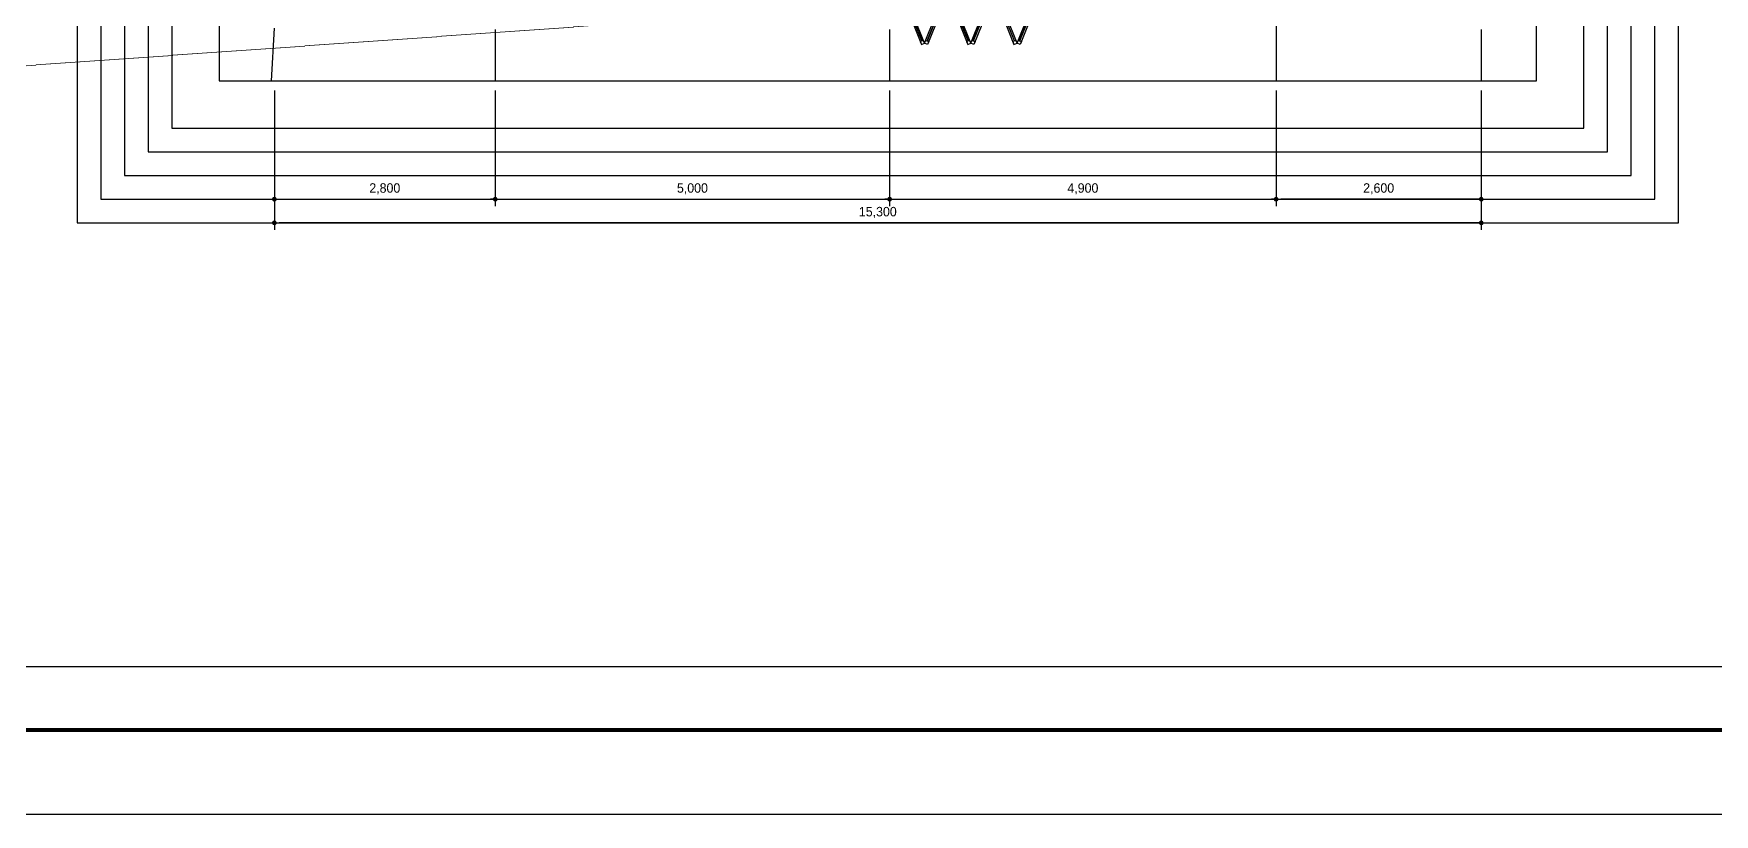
# Model space of a CAD drawing. Header units: millimetres. Extents: x -224448 to 1592092, y -164641 to 319001.
# Drawn here: x 26351 to 47659, y 75662 to 85562 of the extents above; entities that cross this region are included whole.
import ezdxf

# ---------------------------------------------------------------- set-up
doc = ezdxf.new("R2010")
doc.units = ezdxf.units.MM
for name, pattern in [('CEN', [62, 60, -1, 0, -1]), ('CENTER2', [1.125, 0.75, -0.125, 0.125, -0.125]), ('HIDDEN', [9.525, 6.35, -3.175])]:
    doc.linetypes.add(name, pattern=pattern)
doc.layers.get('Defpoints').update_dxf_attribs({"color": 35})
for name, color, linetype in [('ARREA', 1, 'Continuous'), ('DIM', 3, 'Continuous'), ('I_DOOR', 4, 'Continuous'), ('I_FORMAT', 7, 'Continuous'), ('I_HAT', 8, 'Continuous'), ('I_WIN', 5, 'Continuous')]:
    doc.layers.add(name, color=color, linetype=linetype)
doc.layers.add('I_CEN', color=1, linetype='CEN', lineweight=13)
doc.styles.add('IABU-글꼴스타일', font='')
doc.styles.get('IABU-글꼴스타일').set_extended_font_data('HY울릉도L')
doc.dimstyles.new('IABC-100 (SUB)', dxfattribs={"dimscale": 60, "dimtxt": 2, "dimasz": 1, "dimexe": 1.5, "dimexo": 2, "dimgap": 1, "dimtad": 1, "dimdec": 0, "dimdsep": 46, "dimlunit": 6, "dimtxsty": 'IABU-글꼴스타일', "dimblk": '1234_Dot', "dimcen": 1, "dimclrd": 4, "dimclre": 4, "dimclrt": 7, "dimadec": 0, "dimazin": 0, "dimtfac": 1, "dimtdec": 0, "dimtix": 1, "dimtmove": 2, "dimatfit": 3, "dimldrblk": '1234_Dot', "dimfxl": 2, "dimtolj": 1, "dimtzin": 0, "dimarcsym": 0})

# ---------------------------------------------------------------- blocks, each defined once
blk = doc.blocks.new('FR1')
at = {"layer": 'Defpoints'}
blk.add_lwpolyline([(89059, 47504), (131059, 47504), (131059, 17804), (89059, 17804)], close=True, dxfattribs=at)
at = {"layer": 'I_FORMAT'}
blk.add_line((126044, 19673), (90159, 19673), dxfattribs=at)
at = {"layer": 'I_FORMAT', "const_width": 50.2}
blk.add_lwpolyline([(126044, 18873), (90159, 18873), (90159, 46435), (126044, 46435)], dxfattribs=at)
blk = doc.blocks.new('J856')
at = {"layer": 'I_DOOR', "ltscale": 10}
for points in [[(796071, -82370), (796071, -82270), (796021, -82270), (796021, -82370)], [(796364, -82993), (796110, -82356), (796071, -82370), (796325, -83008)], [(796110, -82356), (796125, -82393), (796086, -82408), (796071, -82370)], [(796364, -82993), (796618, -82356), (796657, -82370), (796403, -83008)], [(796618, -82356), (796603, -82393), (796642, -82408), (796657, -82370)], [(796950, -82993), (796697, -82356), (796657, -82370), (796911, -83008)], [(796697, -82356), (796712, -82393), (796672, -82408), (796657, -82370)], [(796950, -82993), (797204, -82356), (797244, -82370), (796990, -83008)], [(797204, -82356), (797189, -82393), (797229, -82408), (797244, -82370)], [(797537, -82993), (797283, -82356), (797244, -82370), (797497, -83008)], [(797283, -82356), (797298, -82393), (797258, -82408), (797244, -82370)], [(797537, -82993), (797791, -82356), (797830, -82370), (797576, -83008)], [(797791, -82356), (797776, -82393), (797815, -82408), (797830, -82370)], [(799621, -82370), (799621, -82270), (799571, -82270), (799571, -82370)], [(796364, -82993), (796349, -82956), (796310, -82970), (796325, -83008)], [(796364, -82993), (796379, -82956), (796418, -82970), (796403, -83008)], [(796950, -82993), (796936, -82956), (796896, -82970), (796911, -83008)], [(796950, -82993), (796965, -82956), (797005, -82970), (796990, -83008)], [(797537, -82993), (797522, -82956), (797483, -82970), (797497, -83008)], [(797537, -82993), (797552, -82956), (797591, -82970), (797576, -83008)]]:
    blk.add_lwpolyline(points, close=True, dxfattribs=at)
at = {"layer": 'I_WIN', "color": 152, "ltscale": 50}
for p, q in [((796329, -82963), (796103, -82401)), ((796333, -82962), (796107, -82400)), ((796395, -82962), (796621, -82400)), ((796399, -82963), (796625, -82401)), ((796916, -82963), (796690, -82401)), ((796919, -82962), (796693, -82400)), ((796981, -82962), (797207, -82400)), ((796985, -82963), (797211, -82401)), ((797502, -82963), (797276, -82401)), ((797506, -82962), (797280, -82400)), ((797568, -82962), (797794, -82400)), ((797572, -82963), (797798, -82401))]:
    blk.add_line(p, q, dxfattribs=at)
at = {"layer": 'I_WIN', "linetype": 'HIDDEN', "ltscale": 8}
blk.add_lwpolyline([(799621, -82270), (796021, -82270), (796021, -82370), (799621, -82370)], dxfattribs=at)
blk = doc.blocks.new('1234_Dot')
at = {"color": 0, "linetype": 'ByBlock', "lineweight": -2}
blk.add_line((-0.5, 0), (-1, 0), dxfattribs=at)
at = {"color": 0, "linetype": 'ByBlock', "const_width": 0.5}
blk.add_lwpolyline([(-0.25, 0, 1), (0.25, 0, 1)], format="xyb", close=True, dxfattribs=at)
blk = doc.blocks.new('*D267')
at = {"layer": 'Defpoints', "color": 0, "ltscale": 50, "transparency": 16777216}
for p in [(29403, 84962), (32203, 84962), (32203, 83462)]:
    blk.add_point(p, dxfattribs=at)
at = {"layer": 'DIM', "color": 4, "lineweight": -2, "ltscale": 50, "transparency": 16777216}
for p, q in [((29403, 84842), (29403, 83372)), ((32203, 84842), (32203, 83372)), ((29463, 83462), (32143, 83462))]:
    blk.add_line(p, q, dxfattribs=at)
at = {"layer": 'DIM', "color": 4, "lineweight": -2, "ltscale": 50, "transparency": 16777216, "xscale": 60, "yscale": 60, "zscale": 60, "rotation": 180}
blk.add_blockref('1234_Dot', (29403, 83462), dxfattribs=at)
at = {"layer": 'DIM', "color": 4, "lineweight": -2, "ltscale": 50, "transparency": 16777216, "xscale": 60, "yscale": 60, "zscale": 60}
blk.add_blockref('1234_Dot', (32203, 83462), dxfattribs=at)
at = {"layer": 'DIM', "color": 7, "ltscale": 50, "transparency": 16777216, "insert": (30803, 83593), "char_height": 120, "attachment_point": 5, "style": 'IABU-글꼴스타일'}
blk.add_mtext('\\A1;2,800', dxfattribs=at)
blk = doc.blocks.new('*D268')
at = {"layer": 'Defpoints', "color": 0, "ltscale": 50, "transparency": 16777216}
for p in [(32203, 84962), (37203, 84962), (37203, 83462)]:
    blk.add_point(p, dxfattribs=at)
at = {"layer": 'DIM', "color": 4, "lineweight": -2, "ltscale": 50, "transparency": 16777216}
for p, q in [((32203, 84842), (32203, 83372)), ((37203, 84842), (37203, 83372)), ((32263, 83462), (37143, 83462))]:
    blk.add_line(p, q, dxfattribs=at)
at = {"layer": 'DIM', "color": 4, "lineweight": -2, "ltscale": 50, "transparency": 16777216, "xscale": 60, "yscale": 60, "zscale": 60, "rotation": 180}
blk.add_blockref('1234_Dot', (32203, 83462), dxfattribs=at)
at = {"layer": 'DIM', "color": 4, "lineweight": -2, "ltscale": 50, "transparency": 16777216, "xscale": 60, "yscale": 60, "zscale": 60}
blk.add_blockref('1234_Dot', (37203, 83462), dxfattribs=at)
at = {"layer": 'DIM', "color": 7, "ltscale": 50, "transparency": 16777216, "insert": (34703, 83593), "char_height": 120, "attachment_point": 5, "style": 'IABU-글꼴스타일'}
blk.add_mtext('\\A1;5,000', dxfattribs=at)
blk = doc.blocks.new('*D269')
at = {"layer": 'Defpoints', "color": 0, "ltscale": 50, "transparency": 16777216}
for p in [(37203, 84962), (42103, 84962), (42103, 83462)]:
    blk.add_point(p, dxfattribs=at)
at = {"layer": 'DIM', "color": 4, "lineweight": -2, "ltscale": 50, "transparency": 16777216}
for p, q in [((37203, 84842), (37203, 83372)), ((42103, 84842), (42103, 83372)), ((37263, 83462), (42043, 83462))]:
    blk.add_line(p, q, dxfattribs=at)
at = {"layer": 'DIM', "color": 4, "lineweight": -2, "ltscale": 50, "transparency": 16777216, "xscale": 60, "yscale": 60, "zscale": 60, "rotation": 180}
blk.add_blockref('1234_Dot', (37203, 83462), dxfattribs=at)
at = {"layer": 'DIM', "color": 4, "lineweight": -2, "ltscale": 50, "transparency": 16777216, "xscale": 60, "yscale": 60, "zscale": 60}
blk.add_blockref('1234_Dot', (42103, 83462), dxfattribs=at)
at = {"layer": 'DIM', "color": 7, "ltscale": 50, "transparency": 16777216, "insert": (39653, 83593), "char_height": 120, "attachment_point": 5, "style": 'IABU-글꼴스타일'}
blk.add_mtext('\\A1;4,900', dxfattribs=at)
blk = doc.blocks.new('*D270')
at = {"layer": 'Defpoints', "color": 0, "ltscale": 50, "transparency": 16777216}
for p in [(42103, 84962), (44703, 84962), (42103, 83462)]:
    blk.add_point(p, dxfattribs=at)
at = {"layer": 'DIM', "color": 4, "lineweight": -2, "ltscale": 50, "transparency": 16777216}
for p, q in [((42103, 84842), (42103, 83372)), ((44703, 84842), (44703, 83372)), ((44643, 83462), (42163, 83462))]:
    blk.add_line(p, q, dxfattribs=at)
at = {"layer": 'DIM', "color": 4, "lineweight": -2, "ltscale": 50, "transparency": 16777216, "xscale": 60, "yscale": 60, "zscale": 60, "rotation": 180}
blk.add_blockref('1234_Dot', (42103, 83462), dxfattribs=at)
at = {"layer": 'DIM', "color": 4, "lineweight": -2, "ltscale": 50, "transparency": 16777216, "xscale": 60, "yscale": 60, "zscale": 60}
blk.add_blockref('1234_Dot', (44703, 83462), dxfattribs=at)
at = {"layer": 'DIM', "color": 7, "ltscale": 50, "transparency": 16777216, "insert": (43403, 83593), "char_height": 120, "attachment_point": 5, "style": 'IABU-글꼴스타일'}
blk.add_mtext('\\A1;2,600', dxfattribs=at)
blk = doc.blocks.new('*D256')
at = {"layer": 'Defpoints', "color": 0, "ltscale": 50, "transparency": 16777216}
for p in [(29403, 84962), (44703, 84962), (29403, 83162)]:
    blk.add_point(p, dxfattribs=at)
at = {"layer": 'DIM', "color": 4, "lineweight": -2, "ltscale": 50, "transparency": 16777216}
for p, q in [((29403, 84842), (29403, 83072)), ((44703, 84842), (44703, 83072)), ((44643, 83162), (29463, 83162))]:
    blk.add_line(p, q, dxfattribs=at)
at = {"layer": 'DIM', "color": 4, "lineweight": -2, "ltscale": 50, "transparency": 16777216, "xscale": 60, "yscale": 60, "zscale": 60, "rotation": 180}
blk.add_blockref('1234_Dot', (29403, 83162), dxfattribs=at)
at = {"layer": 'DIM', "color": 4, "lineweight": -2, "ltscale": 50, "transparency": 16777216, "xscale": 60, "yscale": 60, "zscale": 60}
blk.add_blockref('1234_Dot', (44703, 83162), dxfattribs=at)
at = {"layer": 'DIM', "color": 7, "ltscale": 50, "transparency": 16777216, "insert": (37053, 83293), "char_height": 120, "attachment_point": 5, "style": 'IABU-글꼴스타일'}
blk.add_mtext('\\A1;15,300', dxfattribs=at)

msp = doc.modelspace()

# ---------------------------------------------------------------- linework, layer by layer
at = {"layer": 'ARREA', "color": 1, "linetype": 'CENTER2', "ltscale": 2000}
for p, q in [((30043.055, 96861.633), (29363.055, 84961.633)), ((32203.055, 96861.633), (32203.055, 84961.633)), ((37203.055, 96861.633), (37203.055, 84961.633)), ((44703.055, 96861.633), (44703.055, 84961.633)), ((42103.055, 93211.633), (42103.055, 84961.633))]:
    msp.add_line(p, q, dxfattribs=at)
at = {"layer": 'Defpoints'}
for points in [[(47203.055, 98661.633), (26901.913, 98661.633), (26901.913, 83161.633), (47203.055, 83161.633)], [(46903.055, 98361.633), (27201.913, 98361.633), (27201.913, 83461.633), (46903.055, 83461.633)], [(46603.055, 98061.633), (27501.913, 98061.633), (27501.913, 83761.633), (46603.055, 83761.633)], [(46303.055, 97761.633), (27801.913, 97761.633), (27801.913, 84061.633), (46303.055, 84061.633)], [(46003.055, 97461.633), (28101.913, 97461.633), (28101.913, 84361.633), (46003.055, 84361.633)], [(45403.055, 96861.633), (28701.913, 96861.633), (28701.913, 84961.633), (45403.055, 84961.633)]]:
    msp.add_lwpolyline(points, close=True, dxfattribs=at)
at = {"layer": 'I_CEN'}
msp.add_line((312010, 105361.633), (-107990, 75661.633), dxfattribs=at)

# ---------------------------------------------------------------- block references
at = {"layer": 'I_HAT'}
for name, p in [('FR1', (-71048.58, 57857.947)), ('J856', (-758717.856, 168432.126))]:
    msp.add_blockref(name, p, dxfattribs=at)

# ---------------------------------------------------------------- dimensions: what is measured, and where the dimension line sits
at = {"layer": 'DIM', "ltscale": 50}
for base, p1, p2, picture, middle in [((32203.055, 83461.633), (29403.055, 84961.633), (32203.055, 84961.633), '*D267', (30803.055, 83593.062)), ((29403.055, 83161.633), (44703.055, 84961.633), (29403.055, 84961.633), '*D256', (37053.055, 83293.062)), ((37203.055, 83461.633), (32203.055, 84961.633), (37203.055, 84961.633), '*D268', (34703.055, 83593.062)), ((42103.055, 83461.633), (37203.055, 84961.633), (42103.055, 84961.633), '*D269', (39653.055, 83593.062)), ((42103.055, 83461.633), (44703.055, 84961.633), (42103.055, 84961.633), '*D270', (43403.055, 83593.062))]:
    dim = msp.add_linear_dim(base=base, p1=p1, p2=p2, dimstyle='IABC-100 (SUB)', dxfattribs=at)
    dim.commit()
    dim.dimension.update_dxf_attribs({"geometry": picture, "text_midpoint": middle})

doc.saveas('drawing.dxf')
